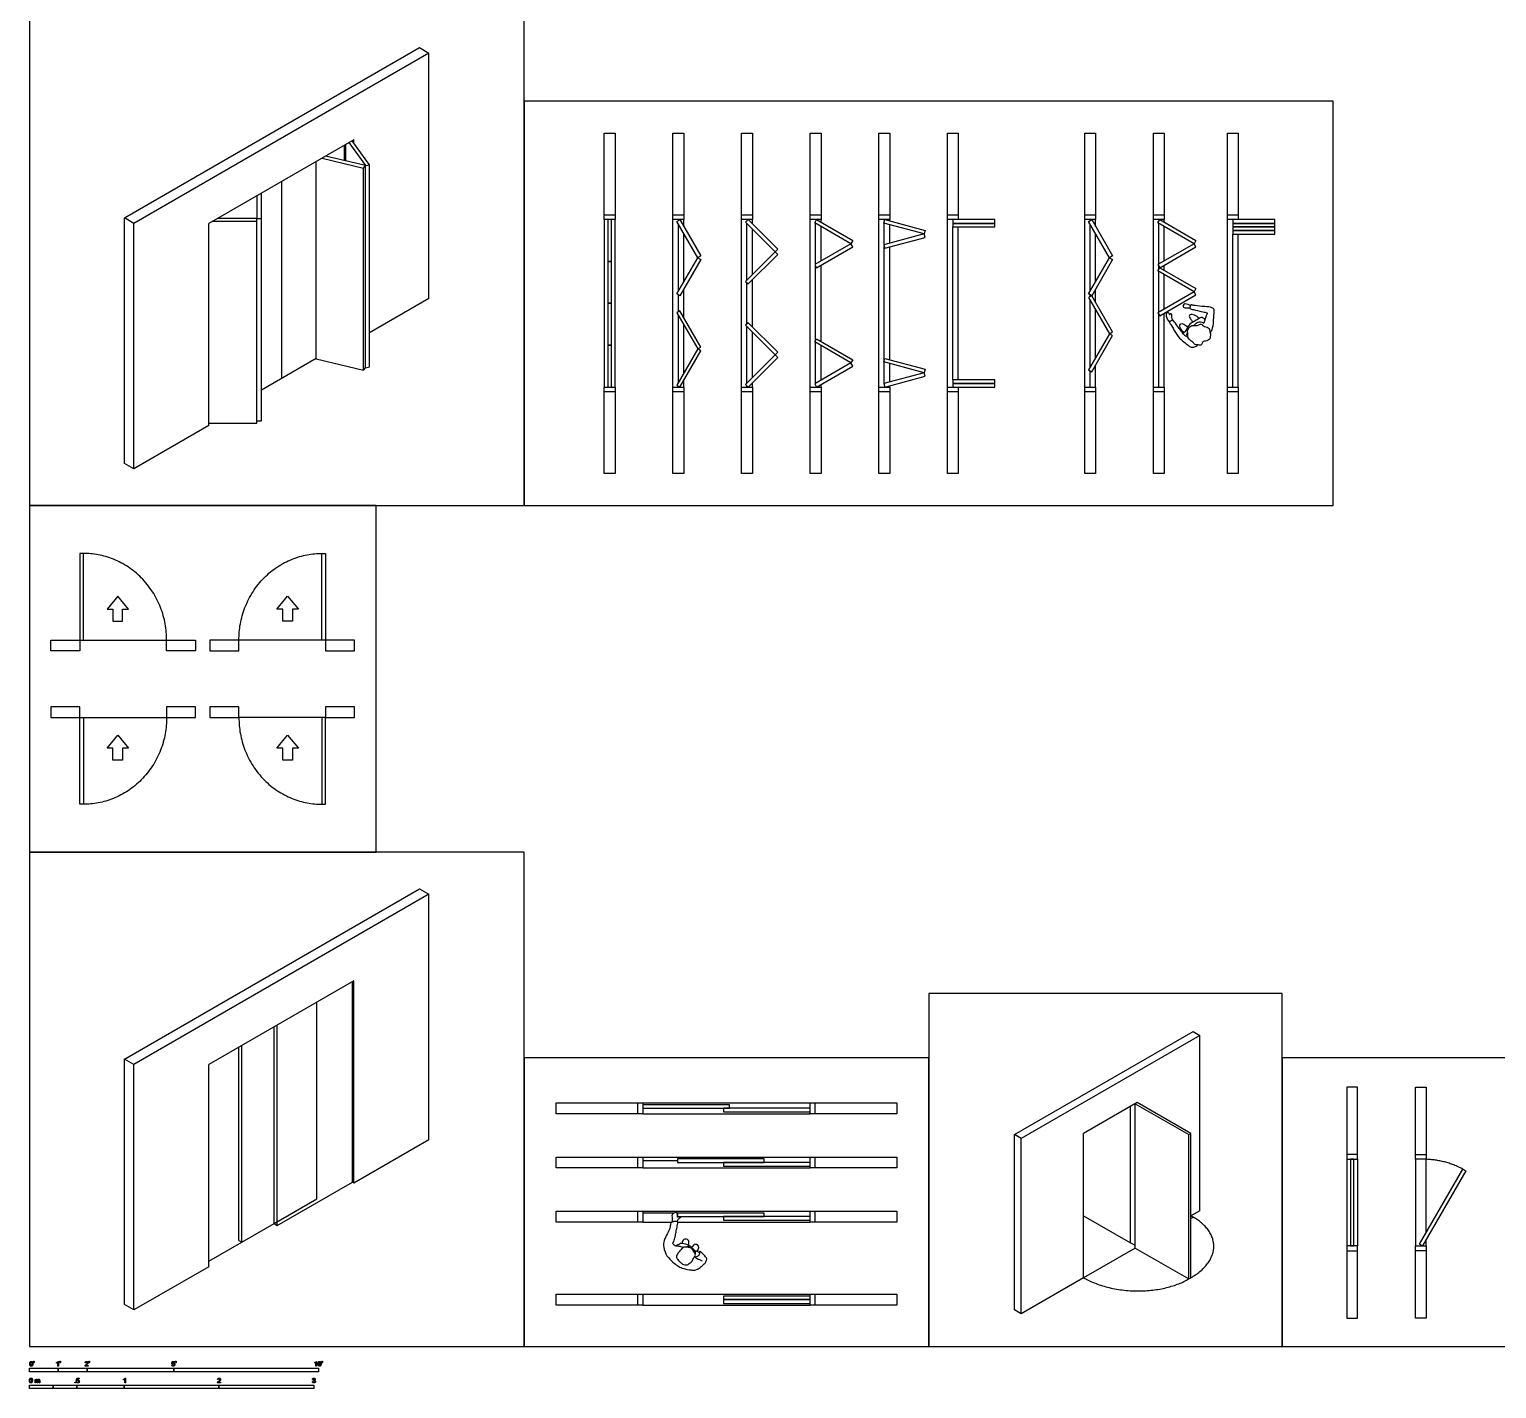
# Model space of a CAD drawing. Header units: millimetres. Extents: x 0.1 to 35.7, y -0.3 to 32.7.
# Drawn here: x 0.1 to 15.58, y -0.34 to 14 of the extents above; entities that cross this region are included whole.
import ezdxf

# ---------------------------------------------------------------- set-up
doc = ezdxf.new("R2010")
doc.units = ezdxf.units.MM
for name, color, linetype, true_color in [('AG-BUILDINGS', 7, 'Continuous', 0x66ccff), ('AG-DASH', 7, 'Continuous', 0xccff66), ('AG-DIAGRAM', 7, 'Continuous', 0xfecc66), ('AG-DOORS', 7, 'Continuous', 0x66ccff), ('AG-PEOPLE', 7, 'Continuous', 0xfb0207), ('AG-WALLS', 7, 'Continuous', 0x6666ff), ('N-SYMB', 7, 'Continuous', 0x800040), ('X-VPRT', 6, 'Continuous', 0xff00ff)]:
    doc.layers.add(name, color=color, linetype=linetype, true_color=true_color)

msp = doc.modelspace()

# ---------------------------------------------------------------- linework, layer by layer
at = {"layer": 'AG-BUILDINGS'}
for p, q in [((3.437, 12.612), (3.437, 12.787)), ((3.469, 12.806), (3.644, 12.563)), ((3.687, 12.573), (3.505, 12.826)), ((3.126, 10.524), (3.126, 12.608)), ((3.187, 12.643), (3.626, 12.538)), ((3.644, 12.563), (3.223, 12.663)), ((3.626, 12.538), (3.644, 12.563)), ((3.626, 10.404), (3.626, 12.538)), ((3.644, 12.563), (3.687, 12.573)), ((3.644, 10.429), (3.644, 12.563)), ((3.687, 10.44), (3.687, 12.573)), ((2.5, 12.246), (2.5, 12.005)), ((2.547, 12.005), (2.547, 12.273)), ((2.036, 11.978), (2.5, 11.978)), ((2.5, 12.005), (2.082, 12.005)), ((2.5, 12.005), (2.547, 12.005)), ((2.5, 11.978), (2.5, 12.005)), ((2.5, 9.844), (2.5, 11.978)), ((2.547, 9.871), (2.547, 12.005)), ((3.126, 10.524), (3.626, 10.404)), ((3.626, 10.404), (3.644, 10.429)), ((3.644, 10.429), (3.687, 10.44)), ((1.994, 9.844), (2.5, 9.844)), ((2.5, 9.871), (2.547, 9.871))]:
    msp.add_line(p, q, dxfattribs=at)
at = {"layer": 'AG-DASH'}
for p, q in [((12.069, 11.965), (12.069, 11.993)), ((12.069, 11.557), (12.069, 11.921)), ((12.069, 11.458), (12.069, 11.513)), ((12.069, 11.049), (12.069, 11.414)), ((11.345, 10.534), (11.345, 11.043)), ((12.069, 10.227), (12.069, 11.005)), ((11.345, 10.227), (11.345, 10.458)), ((14.109, 2.077), (14.109, 1.163)), ((14.719, 2.077), (14.719, 1.163)), ((14.833, 1.305), (14.833, 2.077)), ((14.833, 1.163), (14.833, 1.229))]:
    msp.add_line(p, q, dxfattribs=at)
for points in [[(6.164, 11.993), (6.164, 10.227)], [(6.278, 10.227), (6.278, 11.993)], [(6.888, 10.227), (6.888, 11.993)], [(7.002, 11.922), (7.002, 11.993)], [(7.612, 10.227), (7.612, 11.993)], [(7.726, 11.949), (7.726, 11.993)], [(8.336, 10.227), (8.336, 11.993)], [(8.45, 11.965), (8.45, 11.993)], [(8.45, 11.557), (8.45, 11.921)], [(9.059, 10.227), (9.059, 11.993)], [(9.174, 11.979), (9.174, 11.993)], [(9.174, 11.744), (9.174, 11.939)], [(9.783, 10.227), (9.783, 11.993)], [(11.231, 10.227), (11.231, 11.993)], [(11.345, 11.922), (11.345, 11.993)], [(11.955, 10.227), (11.955, 11.993)], [(12.736, 10.227), (12.736, 11.993)], [(7.002, 11.337), (7.002, 11.846)], [(7.726, 11.412), (7.726, 11.895)], [(9.898, 10.303), (9.898, 11.916)], [(11.345, 11.337), (11.345, 11.846)], [(12.85, 10.227), (12.85, 11.84)], [(9.174, 10.515), (9.174, 11.705)], [(8.45, 10.707), (8.45, 11.513)], [(7.726, 10.862), (7.726, 11.358)], [(7.002, 10.959), (7.002, 11.261)], [(11.345, 11.12), (11.345, 11.261)], [(7.002, 10.374), (7.002, 10.883)], [(7.726, 10.325), (7.726, 10.808)], [(8.45, 10.299), (8.45, 10.663)], [(9.174, 10.281), (9.174, 10.476)], [(7.002, 10.227), (7.002, 10.298)], [(7.726, 10.227), (7.726, 10.271)], [(8.45, 10.227), (8.45, 10.255)], [(9.174, 10.227), (9.174, 10.241)], [(6.569, 2.672), (8.335, 2.672)], [(6.569, 2.558), (8.335, 2.558)], [(6.569, 2.101), (8.335, 2.101)], [(13.995, 2.077), (13.995, 1.163)], [(6.569, 1.986), (8.335, 1.986)], [(6.569, 1.529), (8.335, 1.529)], [(6.569, 1.415), (6.877, 1.415)], [(6.938, 1.415), (8.335, 1.415)], [(6.569, 0.653), (8.335, 0.653)], [(6.569, 0.538), (8.335, 0.538)]]:
    msp.add_lwpolyline(points, dxfattribs=at)
at = {"layer": 'AG-DIAGRAM'}
for p, q in [((12.012, 11.524), (12.012, 11.954)), ((12.012, 11.469), (12.012, 11.502)), ((12.012, 11.016), (12.012, 11.447)), ((11.288, 10.435), (11.288, 11.142)), ((12.012, 10.227), (12.012, 10.994)), ((11.288, 10.227), (11.288, 10.397)), ((11.22, 1.48), (11.715, 1.195)), ((1.994, 1.001), (2.341, 1.201)), ((11.762, 1.14), (11.22, 0.827))]:
    msp.add_line(p, q, dxfattribs=at)
for points in [[(2.759, 12.395), (2.759, 10.319)], [(6.945, 11.238), (6.945, 11.945)], [(7.669, 11.355), (7.669, 11.952)], [(8.393, 11.524), (8.393, 11.954)], [(9.117, 11.729), (9.117, 11.954)], [(11.288, 11.238), (11.288, 11.945)], [(9.841, 10.303), (9.841, 11.916)], [(12.793, 10.227), (12.793, 11.84)], [(9.117, 10.511), (9.117, 11.709)], [(8.393, 10.718), (8.393, 11.502)], [(7.669, 10.892), (7.669, 11.328)], [(6.945, 11.02), (6.945, 11.2)], [(11.288, 11.181), (11.288, 11.2)], [(6.945, 10.275), (6.945, 10.982)], [(7.669, 10.268), (7.669, 10.865)], [(8.393, 10.266), (8.393, 10.696)], [(2.547, 10.197), (3.126, 10.531)], [(9.117, 10.265), (9.117, 10.491)], [(7.669, 10.227), (7.669, 10.241)], [(0.671, 7.557), (1.548, 7.557)], [(3.186, 7.557), (2.31, 7.557)], [(0.671, 6.738), (1.548, 6.738)], [(3.186, 6.738), (2.31, 6.738)], [(2.682, 1.398), (3.133, 1.659), (3.133, 3.735)], [(6.937, 2.062), (6.569, 2.062)], [(6.901, 1.51), (6.569, 1.51)], [(6.937, 1.51), (6.933, 1.51)], [(12.351, 1.453), (12.375, 1.467), (12.351, 1.48)]]:
    msp.add_lwpolyline(points, dxfattribs=at)
for points in [[(1.084, 7.883), (1.147, 7.883), (1.033, 8.019), (0.919, 7.883), (0.982, 7.883), (0.982, 7.756), (1.084, 7.756)], [(2.773, 7.883), (2.71, 7.883), (2.824, 8.019), (2.939, 7.883), (2.875, 7.883), (2.875, 7.756), (2.773, 7.756)], [(0.982, 6.417), (0.919, 6.417), (1.033, 6.553), (1.147, 6.417), (1.084, 6.417), (1.084, 6.29), (0.982, 6.29)], [(2.773, 6.417), (2.71, 6.417), (2.824, 6.553), (2.939, 6.417), (2.875, 6.417), (2.875, 6.29), (2.773, 6.29)]]:
    msp.add_lwpolyline(points, close=True, dxfattribs=at)
for points, weights in [([(1.548, 7.557), (1.548, 8.471), (0.671, 8.471)], [0.999999860338, 0.707106851018, 1]), ([(2.31, 7.557), (2.31, 8.471), (3.186, 8.471)], [0.999999860338, 0.707106851018, 1]), ([(1.548, 6.738), (1.548, 5.824), (0.671, 5.824)], [0.999999860338, 0.707106851018, 1]), ([(2.31, 6.738), (2.31, 5.824), (3.186, 5.824)], [0.999999860338, 0.707106851018, 1]), ([(15.219, 1.974), (15.038, 2.07), (14.833, 2.077)], [0.891691936438, 0.922443026834, 1]), ([(12.351, 0.827), (12.917, 1.154), (12.375, 1.467)], [1, 0.707106781187, 1]), ([(11.22, 0.827), (11.785, 0.501), (12.328, 0.814)], [1, 0.707106781187, 1])]:
    msp.add_rational_spline(points, weights, degree=2, dxfattribs=at)
at = {"layer": 'AG-DOORS'}
for p, q in [((3.507, 1.836), (3.507, 3.951)), ((2.682, 1.398), (2.682, 3.475)), ((2.715, 1.379), (2.715, 3.494)), ((2.308, 1.22), (2.308, 3.259)), ((2.341, 1.201), (2.341, 3.278)), ((11.762, 2.664), (12.328, 2.338)), ((11.762, 1.14), (11.762, 2.664)), ((12.351, 2.351), (11.785, 2.678)), ((12.328, 2.338), (12.351, 2.351)), ((12.328, 0.814), (12.328, 2.338)), ((12.351, 0.827), (12.351, 2.351)), ((2.715, 1.379), (3.507, 1.836)), ((2.341, 1.201), (2.682, 1.398)), ((2.682, 1.398), (2.715, 1.379)), ((2.308, 1.22), (2.341, 1.201)), ((11.762, 1.14), (12.328, 0.814)), ((12.328, 0.814), (12.351, 0.827))]:
    msp.add_line(p, q, dxfattribs=at)
for points in [[(6.202, 11.551), (6.24, 11.551), (6.24, 11.993), (6.202, 11.993)], [(6.928, 11.974), (6.961, 11.993), (7.182, 11.61), (7.149, 11.591)], [(7.967, 11.654), (7.994, 11.681), (7.682, 11.993), (7.655, 11.966)], [(8.383, 11.96), (8.402, 11.993), (8.784, 11.772), (8.765, 11.739)], [(9.112, 11.956), (9.122, 11.993), (9.548, 11.878), (9.538, 11.842)], [(10.282, 11.954), (10.282, 11.993), (9.841, 11.993), (9.841, 11.954)], [(10.282, 11.916), (10.282, 11.954), (9.841, 11.954), (9.841, 11.916)], [(11.272, 11.974), (11.305, 11.993), (11.525, 11.61), (11.492, 11.591)], [(12.003, 11.96), (12.022, 11.993), (12.404, 11.772), (12.385, 11.739)], [(13.235, 11.954), (13.235, 11.993), (12.793, 11.993), (12.793, 11.954)], [(13.235, 11.916), (13.235, 11.954), (12.793, 11.954), (12.793, 11.916)], [(9.112, 11.727), (9.122, 11.691), (9.548, 11.805), (9.538, 11.842)], [(13.235, 11.878), (13.235, 11.916), (12.793, 11.916), (12.793, 11.878)], [(13.235, 11.84), (13.235, 11.878), (12.793, 11.878), (12.793, 11.84)], [(7.655, 11.342), (7.682, 11.315), (7.994, 11.627), (7.967, 11.654)], [(8.383, 11.518), (8.402, 11.485), (8.784, 11.706), (8.765, 11.739)], [(12.003, 11.518), (12.022, 11.485), (12.404, 11.706), (12.385, 11.739)], [(6.202, 11.11), (6.24, 11.11), (6.24, 11.551), (6.202, 11.551)], [(7.149, 11.591), (7.182, 11.572), (6.961, 11.19), (6.928, 11.209)], [(11.492, 11.591), (11.525, 11.572), (11.305, 11.19), (11.272, 11.209)], [(12.003, 11.452), (12.022, 11.485), (12.404, 11.265), (12.385, 11.232)], [(11.492, 10.789), (11.525, 10.808), (11.305, 11.19), (11.272, 11.171)], [(12.003, 11.011), (12.022, 10.978), (12.404, 11.199), (12.385, 11.232)], [(6.202, 10.669), (6.24, 10.669), (6.24, 11.11), (6.202, 11.11)], [(7.149, 10.629), (7.182, 10.648), (6.961, 11.03), (6.928, 11.011)], [(7.967, 10.566), (7.994, 10.593), (7.682, 10.905), (7.655, 10.878)], [(8.383, 10.702), (8.402, 10.735), (8.784, 10.514), (8.765, 10.481)], [(11.272, 10.407), (11.305, 10.388), (11.525, 10.77), (11.492, 10.789)], [(6.202, 10.227), (6.24, 10.227), (6.24, 10.669), (6.202, 10.669)], [(6.928, 10.246), (6.961, 10.227), (7.182, 10.609), (7.149, 10.629)], [(7.655, 10.254), (7.682, 10.227), (7.994, 10.539), (7.967, 10.566)], [(9.112, 10.493), (9.122, 10.529), (9.548, 10.415), (9.538, 10.378)], [(8.383, 10.26), (8.402, 10.227), (8.784, 10.448), (8.765, 10.481)], [(9.112, 10.264), (9.122, 10.227), (9.548, 10.342), (9.538, 10.378)], [(10.282, 10.265), (10.282, 10.303), (9.841, 10.303), (9.841, 10.265)], [(10.282, 10.227), (10.282, 10.265), (9.841, 10.265), (9.841, 10.227)], [(0.633, 7.557), (0.671, 7.557), (0.671, 8.471), (0.633, 8.471)], [(3.224, 7.557), (3.186, 7.557), (3.186, 8.471), (3.224, 8.471)], [(0.633, 6.738), (0.671, 6.738), (0.671, 5.824), (0.633, 5.824)], [(3.224, 6.738), (3.186, 6.738), (3.186, 5.824), (3.224, 5.824)], [(6.569, 2.653), (6.569, 2.615), (7.484, 2.615), (7.484, 2.653)], [(7.42, 2.615), (7.42, 2.577), (8.335, 2.577), (8.335, 2.615)], [(6.937, 2.081), (6.937, 2.043), (7.851, 2.043), (7.851, 2.081)], [(7.42, 2.043), (7.42, 2.005), (8.335, 2.005), (8.335, 2.043)], [(14.033, 1.163), (14.071, 1.163), (14.071, 2.077), (14.033, 2.077)], [(14.795, 1.163), (14.762, 1.182), (15.219, 1.974), (15.252, 1.955)], [(6.937, 1.51), (6.937, 1.472), (7.851, 1.472), (7.851, 1.51)], [(7.42, 1.472), (7.42, 1.434), (8.335, 1.434), (8.335, 1.472)], [(7.42, 0.634), (7.42, 0.596), (8.335, 0.596), (8.335, 0.634)], [(7.42, 0.596), (7.42, 0.557), (8.335, 0.557), (8.335, 0.596)]]:
    msp.add_lwpolyline(points, close=True, dxfattribs=at)
at = {"layer": 'AG-PEOPLE'}
for points, knots in [([(12.126, 10.915), (12.121, 10.921), (12.112, 10.933), (12.099, 10.954), (12.093, 10.975), (12.091, 10.995), (12.097, 11.017), (12.115, 11.013), (12.119, 11), (12.134, 10.986), (12.13, 11.008), (12.151, 10.997), (12.144, 10.977), (12.147, 10.951), (12.155, 10.935), (12.16, 10.928)], [0, 0, 0, 0, 0.258877, 0.524808, 0.769869, 1.013144, 1.247771, 1.44193, 1.648225, 1.834972, 2.012387, 2.204918, 2.438365, 2.715478, 2.990609, 2.990609, 2.990609, 2.990609]), ([(12.342, 11.057), (12.335, 11.06), (12.32, 11.06), (12.293, 11.058), (12.276, 11.065), (12.271, 11.078), (12.277, 11.099), (12.291, 11.113), (12.32, 11.099), (12.338, 11.094), (12.347, 11.089)], [0.025346, 0.025346, 0.025346, 0.025346, 0.24341, 0.51093, 0.739693, 0.924642, 1.164976, 1.372785, 1.661318, 1.953427, 1.953427, 1.953427, 1.953427]), ([(12.436, 10.95), (12.424, 10.965), (12.394, 10.988), (12.338, 10.996), (12.331, 10.971), (12.35, 10.938), (12.366, 10.921), (12.375, 10.914)], [0.027918, 0.027918, 0.027918, 0.027918, 0.409304, 0.776169, 0.976268, 1.309282, 1.591593, 1.591593, 1.591593, 1.591593]), ([(12.556, 10.799), (12.563, 10.81), (12.578, 10.834), (12.594, 10.918), (12.589, 10.983), (12.605, 11.043), (12.571, 11.07), (12.498, 11.076), (12.397, 11.083), (12.362, 11.094), (12.345, 11.094), (12.346, 11.076), (12.334, 11.052), (12.384, 11.043), (12.463, 11.025), (12.506, 11.013), (12.531, 11.009), (12.515, 10.992), (12.505, 10.958), (12.492, 10.915), (12.49, 10.906), (12.489, 10.902)], [0, 0, 0, 0, 0.344195, 0.830354, 1.277509, 1.67428, 1.984901, 2.447518, 2.996038, 3.316108, 3.498555, 3.709665, 3.941885, 4.278389, 4.780381, 5.145873, 5.365515, 5.573805, 5.907317, 6.262171, 6.4596, 6.4596, 6.4596, 6.4596]), ([(12.307, 10.758), (12.3, 10.762), (12.276, 10.777), (12.244, 10.824), (12.213, 10.866), (12.169, 10.925), (12.155, 10.931), (12.132, 10.919), (12.119, 10.911), (12.144, 10.882), (12.189, 10.799), (12.242, 10.724), (12.303, 10.687), (12.335, 10.652), (12.371, 10.643), (12.407, 10.659), (12.419, 10.667), (12.424, 10.672)], [0.095846, 0.095846, 0.095846, 0.095846, 0.364622, 0.775435, 1.186178, 1.633637, 1.825917, 2.091033, 2.267848, 2.559556, 3.090056, 3.610241, 4.056874, 4.420593, 4.732757, 5.062337, 5.310791, 5.310791, 5.310791, 5.310791]), ([(12.279, 10.801), (12.266, 10.812), (12.238, 10.846), (12.229, 10.889), (12.259, 10.901), (12.294, 10.879), (12.312, 10.865), (12.317, 10.86)], [0.134053, 0.134053, 0.134053, 0.134053, 0.409304, 0.776169, 0.976268, 1.309282, 1.506472, 1.506472, 1.506472, 1.506472]), ([(12.499, 10.94), (12.489, 10.951), (12.458, 10.971), (12.417, 10.934), (12.376, 10.917), (12.324, 10.882), (12.293, 10.807), (12.274, 10.798), (12.267, 10.793)], [0, 0, 0, 0, 0.357448, 0.728018, 1.089393, 1.512472, 1.981899, 2.265358, 2.265358, 2.265358, 2.265358]), ([(12.349, 10.715), (12.357, 10.708), (12.371, 10.703), (12.395, 10.671), (12.417, 10.675), (12.459, 10.662), (12.464, 10.684), (12.483, 10.711), (12.506, 10.708), (12.561, 10.73), (12.552, 10.759), (12.563, 10.79), (12.547, 10.809), (12.553, 10.856), (12.489, 10.858), (12.46, 10.901), (12.429, 10.876), (12.407, 10.875), (12.375, 10.88), (12.349, 10.871), (12.323, 10.843), (12.312, 10.814), (12.323, 10.778), (12.313, 10.753), (12.338, 10.724), (12.349, 10.715)], [0, 0, 0, 0, 0.2771, 0.590154, 0.84373, 1.170902, 1.398287, 1.688324, 1.948741, 2.329906, 2.597519, 2.889056, 3.146299, 3.470138, 3.861916, 4.216634, 4.509143, 4.760005, 5.059396, 5.336154, 5.661532, 5.958921, 6.273889, 6.543561, 6.915295, 6.915295, 6.915295, 6.915295]), ([(12.387, 10.878), (12.39, 10.884), (12.404, 10.903), (12.436, 10.918), (12.464, 10.914), (12.479, 10.906), (12.489, 10.902)], [1.047781, 1.047781, 1.047781, 1.047781, 1.214144, 1.617929, 1.937962, 2.207603, 2.207603, 2.207603, 2.207603]), ([(6.995, 1.146), (6.982, 1.152), (6.955, 1.161), (6.92, 1.157), (6.901, 1.172), (6.881, 1.183), (6.902, 1.219), (6.915, 1.272), (6.922, 1.322), (6.935, 1.377), (6.942, 1.424), (6.926, 1.422), (6.909, 1.421), (6.871, 1.415), (6.863, 1.404), (6.862, 1.382), (6.853, 1.337), (6.821, 1.276), (6.784, 1.204), (6.79, 1.136), (6.815, 1.068), (6.83, 1.052), (6.884, 0.987), (6.939, 0.952), (6.985, 0.927), (7.061, 0.911), (7.11, 0.905), (7.148, 0.915), (7.184, 0.945), (7.23, 0.978), (7.236, 1.005), (7.25, 1.022), (7.232, 1.05), (7.199, 1.085), (7.172, 1.109), (7.165, 1.099), (7.174, 1.091), (7.164, 1.07), (7.15, 1.056), (7.14, 1.048), (7.131, 1.045), (7.123, 1.04), (7.136, 1.034), (7.155, 1.024), (7.179, 1.016), (7.19, 1.008), (7.195, 1.004)], [0.050248, 0.050248, 0.050248, 0.050248, 0.403062, 0.751144, 1.036704, 1.298421, 1.803575, 2.231218, 2.662755, 3.107293, 3.625775, 3.822733, 4.087363, 4.4443, 4.644093, 4.908442, 5.301902, 5.795046, 6.328886, 6.800727, 7.656956, 7.915417, 8.454011, 8.936459, 9.363701, 9.881143, 10.293645, 10.646783, 11.055654, 11.495355, 11.79646, 12.0412, 12.357352, 12.78929, 13.115258, 13.26165, 13.43667, 13.706166, 13.975822, 14.183957, 14.368967, 14.513239, 14.702576, 14.987632, 15.279854, 15.542048, 15.542048, 15.542048, 15.542048]), ([(6.934, 1.422), (6.936, 1.43), (6.943, 1.446), (6.953, 1.454), (6.969, 1.461), (6.973, 1.475), (6.949, 1.467), (6.934, 1.464), (6.935, 1.484), (6.934, 1.5), (6.935, 1.517), (6.907, 1.515), (6.89, 1.503), (6.872, 1.489), (6.884, 1.443), (6.879, 1.421), (6.877, 1.414)], [0.059587, 0.059587, 0.059587, 0.059587, 0.30753, 0.519756, 0.755777, 0.909972, 1.162956, 1.328072, 1.559294, 1.772045, 1.972824, 2.237966, 2.506672, 2.749791, 3.333629, 3.576762, 3.576762, 3.576762, 3.576762]), ([(7.058, 1.16), (7.051, 1.167), (7.039, 1.182), (6.979, 1.193), (6.959, 1.183), (6.93, 1.17), (6.917, 1.162)], [0, 0, 0, 0, 0.310241, 0.73812, 1.014222, 1.406381, 1.406381, 1.406381, 1.406381]), ([(7.118, 1.087), (7.12, 1.083), (7.124, 1.072), (7.127, 1.058), (7.104, 1.039), (7.094, 0.998), (7.06, 0.979), (7.037, 0.956), (6.985, 0.969), (6.962, 0.996), (6.93, 1.024), (6.921, 1.056), (6.944, 1.091), (6.961, 1.109), (6.986, 1.143), (7.003, 1.15), (7.036, 1.154), (7.07, 1.143), (7.094, 1.135), (7.109, 1.097), (7.115, 1.091), (7.118, 1.087)], [0, 0, 0, 0, 0.236284, 0.439482, 0.737448, 1.108823, 1.45779, 1.77381, 2.168314, 2.521374, 2.888425, 3.205822, 3.561504, 3.864713, 4.227738, 4.475048, 4.798829, 5.143427, 5.430748, 5.787358, 5.99532, 5.99532, 5.99532, 5.99532]), ([(7.055, 1.163), (7.056, 1.174), (7.055, 1.197), (7.059, 1.221), (7.024, 1.239), (7.002, 1.234), (6.99, 1.214), (6.984, 1.199), (6.981, 1.19)], [0.17276, 0.17276, 0.17276, 0.17276, 0.795579, 1.382892, 2.100331, 2.653205, 3.239584, 3.795201, 3.795201, 3.795201, 3.795201]), ([(7.123, 1.075), (7.125, 1.081), (7.128, 1.096), (7.115, 1.115), (7.101, 1.135), (7.07, 1.164), (7.052, 1.157), (7.037, 1.154), (7.03, 1.152)], [0, 0, 0, 0, 0.263325, 0.531102, 0.82712, 1.185756, 1.424603, 1.700074, 1.700074, 1.700074, 1.700074]), ([(7.144, 1.105), (7.148, 1.112), (7.156, 1.128), (7.163, 1.147), (7.152, 1.178), (7.109, 1.184), (7.099, 1.163), (7.09, 1.152), (7.086, 1.148)], [0.169472, 0.169472, 0.169472, 0.169472, 0.690136, 1.259844, 1.915607, 2.643273, 3.247688, 3.595453, 3.595453, 3.595453, 3.595453]), ([(7.17, 1.091), (7.165, 1.093), (7.155, 1.097), (7.134, 1.114), (7.124, 1.108), (7.121, 1.105)], [0, 0, 0, 0, 0.2455729, 0.6664405, 0.8521225, 0.8521225, 0.8521225, 0.8521225])]:
    msp.add_open_spline(points, degree=3, knots=knots, dxfattribs=at)
for points, degree in [([(12.298, 10.763), (12.304, 10.777), (12.31, 10.789), (12.317, 10.8)], 3), ([(7.127, 1.042), (7.121, 1.046), (7.117, 1.049)], 2)]:
    msp.add_open_spline(points, degree=degree, dxfattribs=at)
at = {"layer": 'AG-WALLS'}
for p, q in [((1.103, 12.011), (4.216, 13.808)), ((4.216, 13.808), (4.315, 13.751)), ((4.315, 13.751), (1.202, 11.954)), ((4.315, 11.16), (4.315, 13.751)), ((3.523, 12.837), (1.994, 11.954)), ((3.424, 12.615), (3.424, 12.779)), ((3.523, 12.801), (3.523, 12.837)), ((1.202, 11.954), (1.103, 12.011)), ((1.103, 9.42), (1.103, 12.011)), ((1.202, 9.363), (1.202, 11.954)), ((1.994, 9.82), (1.994, 11.954)), ((4.315, 11.16), (3.687, 10.797)), ((1.994, 9.82), (1.202, 9.363)), ((1.202, 9.363), (1.103, 9.42)), ((1.103, 3.135), (4.216, 4.932)), ((4.315, 4.875), (1.202, 3.078)), ((4.216, 4.932), (4.315, 4.875)), ((4.315, 2.284), (4.315, 4.875)), ((3.523, 3.96), (1.994, 3.078)), ((3.523, 1.827), (3.523, 3.96)), ((10.489, 2.338), (12.375, 3.426)), ((12.375, 3.426), (12.445, 3.385)), ((12.445, 3.385), (10.56, 2.297)), ((12.445, 1.535), (12.445, 3.385)), ((1.103, 0.544), (1.103, 3.135)), ((1.202, 3.078), (1.103, 3.135)), ((1.202, 0.487), (1.202, 3.078)), ((1.994, 0.944), (1.994, 3.078)), ((11.785, 2.678), (11.22, 2.351)), ((11.715, 1.195), (11.715, 2.637)), ((10.56, 2.297), (10.489, 2.338)), ((10.489, 0.487), (10.489, 2.338)), ((11.22, 0.827), (11.22, 2.351)), ((4.315, 2.284), (3.523, 1.827)), ((10.56, 0.446), (10.56, 2.297)), ((3.523, 1.827), (3.507, 1.836)), ((12.445, 1.535), (12.351, 1.48)), ((11.762, 1.167), (11.715, 1.195)), ((1.994, 0.944), (1.202, 0.487)), ((11.22, 0.827), (10.56, 0.446)), ((1.202, 0.487), (1.103, 0.544)), ((10.56, 0.446), (10.489, 0.487))]:
    msp.add_line(p, q, dxfattribs=at)
for points in [[(6.278, 11.993), (6.164, 11.993), (6.164, 12.907), (6.278, 12.907)], [(7.002, 11.993), (6.888, 11.993), (6.888, 12.907), (7.002, 12.907)], [(7.726, 11.993), (7.612, 11.993), (7.612, 12.907), (7.726, 12.907)], [(8.45, 11.993), (8.336, 11.993), (8.336, 12.907), (8.45, 12.907)], [(9.174, 11.993), (9.059, 11.993), (9.059, 12.907), (9.174, 12.907)], [(9.898, 11.993), (9.783, 11.993), (9.783, 12.907), (9.898, 12.907)], [(11.345, 11.993), (11.231, 11.993), (11.231, 12.907), (11.345, 12.907)], [(12.069, 11.993), (11.955, 11.993), (11.955, 12.907), (12.069, 12.907)], [(12.85, 11.993), (12.736, 11.993), (12.736, 12.907), (12.85, 12.907)], [(6.278, 12.043), (6.278, 11.993), (6.164, 11.993), (6.164, 12.043)], [(7.002, 12.043), (7.002, 11.993), (6.888, 11.993), (6.888, 12.043)], [(7.726, 12.043), (7.726, 11.993), (7.612, 11.993), (7.612, 12.043)], [(8.45, 12.043), (8.45, 11.993), (8.336, 11.993), (8.336, 12.043)], [(9.174, 12.043), (9.174, 11.993), (9.059, 11.993), (9.059, 12.043)], [(9.898, 12.043), (9.898, 11.993), (9.783, 11.993), (9.783, 12.043)], [(11.345, 12.043), (11.345, 11.993), (11.231, 11.993), (11.231, 12.043)], [(12.069, 12.043), (12.069, 11.993), (11.955, 11.993), (11.955, 12.043)], [(12.85, 12.043), (12.85, 11.993), (12.736, 11.993), (12.736, 12.043)], [(6.278, 10.227), (6.278, 10.176), (6.164, 10.176), (6.164, 10.227)], [(6.278, 9.313), (6.164, 9.313), (6.164, 10.227), (6.278, 10.227)], [(7.002, 10.227), (7.002, 10.176), (6.888, 10.176), (6.888, 10.227)], [(7.002, 9.313), (6.888, 9.313), (6.888, 10.227), (7.002, 10.227)], [(7.726, 9.313), (7.612, 9.313), (7.612, 10.227), (7.726, 10.227)], [(7.726, 10.227), (7.726, 10.176), (7.612, 10.176), (7.612, 10.227)], [(8.45, 10.227), (8.45, 10.176), (8.336, 10.176), (8.336, 10.227)], [(8.45, 9.313), (8.336, 9.313), (8.336, 10.227), (8.45, 10.227)], [(9.174, 10.227), (9.174, 10.176), (9.059, 10.176), (9.059, 10.227)], [(9.174, 9.313), (9.059, 9.313), (9.059, 10.227), (9.174, 10.227)], [(9.898, 10.227), (9.898, 10.176), (9.783, 10.176), (9.783, 10.227)], [(9.898, 9.313), (9.783, 9.313), (9.783, 10.227), (9.898, 10.227)], [(11.345, 9.313), (11.231, 9.313), (11.231, 10.227), (11.345, 10.227)], [(11.345, 10.227), (11.345, 10.176), (11.231, 10.176), (11.231, 10.227)], [(12.069, 10.227), (12.069, 10.176), (11.955, 10.176), (11.955, 10.227)], [(12.069, 9.313), (11.955, 9.313), (11.955, 10.227), (12.069, 10.227)], [(12.85, 10.227), (12.85, 10.176), (12.736, 10.176), (12.736, 10.227)], [(12.85, 9.313), (12.736, 9.313), (12.736, 10.227), (12.85, 10.227)], [(0.328, 7.443), (0.328, 7.557), (0.633, 7.557), (0.633, 7.443)], [(1.548, 7.443), (1.548, 7.557), (1.852, 7.557), (1.852, 7.443)], [(2.31, 7.443), (2.31, 7.557), (2.005, 7.557), (2.005, 7.443)], [(3.529, 7.443), (3.529, 7.557), (3.224, 7.557), (3.224, 7.443)], [(0.633, 6.738), (0.633, 6.853), (0.328, 6.853), (0.328, 6.738)], [(1.852, 6.738), (1.852, 6.853), (1.548, 6.853), (1.548, 6.738)], [(2.31, 6.738), (2.31, 6.853), (2.005, 6.853), (2.005, 6.738)], [(3.529, 6.738), (3.529, 6.853), (3.224, 6.853), (3.224, 6.738)], [(13.995, 2.077), (14.109, 2.077), (14.109, 2.839), (13.995, 2.839)], [(14.833, 2.077), (14.719, 2.077), (14.719, 2.839), (14.833, 2.839)], [(5.655, 2.558), (5.655, 2.672), (6.569, 2.672), (6.569, 2.558)], [(6.569, 2.558), (6.519, 2.558), (6.519, 2.672), (6.569, 2.672)], [(8.335, 2.558), (8.335, 2.672), (9.249, 2.672), (9.249, 2.558)], [(8.385, 2.558), (8.335, 2.558), (8.335, 2.672), (8.385, 2.672)], [(5.655, 1.986), (5.655, 2.101), (6.569, 2.101), (6.569, 1.986)], [(6.569, 1.986), (6.519, 1.986), (6.519, 2.101), (6.569, 2.101)], [(8.385, 1.986), (8.335, 1.986), (8.335, 2.101), (8.385, 2.101)], [(8.335, 1.986), (8.335, 2.101), (9.249, 2.101), (9.249, 1.986)], [(13.995, 2.128), (13.995, 2.077), (14.109, 2.077), (14.109, 2.128)], [(14.833, 2.128), (14.833, 2.077), (14.719, 2.077), (14.719, 2.128)], [(5.655, 1.415), (5.655, 1.529), (6.569, 1.529), (6.569, 1.415)], [(6.569, 1.415), (6.519, 1.415), (6.519, 1.529), (6.569, 1.529)], [(8.335, 1.415), (8.335, 1.529), (9.249, 1.529), (9.249, 1.415)], [(8.385, 1.415), (8.335, 1.415), (8.335, 1.529), (8.385, 1.529)], [(13.995, 0.401), (14.109, 0.401), (14.109, 1.163), (13.995, 1.163)], [(13.995, 1.163), (13.995, 1.112), (14.109, 1.112), (14.109, 1.163)], [(14.833, 1.163), (14.833, 1.112), (14.719, 1.112), (14.719, 1.163)], [(14.833, 0.401), (14.719, 0.401), (14.719, 1.163), (14.833, 1.163)], [(5.655, 0.538), (5.655, 0.653), (6.569, 0.653), (6.569, 0.538)], [(6.569, 0.538), (6.519, 0.538), (6.519, 0.653), (6.569, 0.653)], [(8.335, 0.538), (8.335, 0.653), (9.249, 0.653), (9.249, 0.538)], [(8.385, 0.538), (8.335, 0.538), (8.335, 0.653), (8.385, 0.653)]]:
    msp.add_lwpolyline(points, close=True, dxfattribs=at)
at = {"layer": 'N-SYMB'}
for points in [[(0.1, -0.166), (0.1, -0.128), (0.405, -0.128), (0.405, -0.166)], [(0.405, -0.166), (0.405, -0.128), (0.709, -0.128), (0.709, -0.166)], [(0.709, -0.166), (0.709, -0.128), (1.624, -0.128), (1.624, -0.166)], [(1.624, -0.166), (1.624, -0.128), (3.148, -0.128), (3.148, -0.166)], [(0.1, -0.343), (0.1, -0.305), (0.35, -0.305), (0.35, -0.343)], [(0.35, -0.343), (0.35, -0.305), (0.6, -0.305), (0.6, -0.343)], [(0.579, -0.282), (0.579, -0.275), (0.585, -0.275), (0.585, -0.282)], [(0.6, -0.343), (0.6, -0.305), (1.1, -0.305), (1.1, -0.343)], [(1.1, -0.343), (1.1, -0.305), (2.1, -0.305), (2.1, -0.343)], [(2.1, -0.343), (2.1, -0.305), (3.1, -0.305), (3.1, -0.343)]]:
    msp.add_lwpolyline(points, close=True, dxfattribs=at)
for points in [[(0.145, -0.071), (0.143, -0.069)], [(0.144, -0.062), (0.144, -0.054), (0.151, -0.054), (0.151, -0.06)], [(0.147, -0.062), (0.144, -0.062)], [(0.388, -0.073), (0.388, -0.067)], [(0.406, -0.105), (0.4, -0.105), (0.4, -0.066)], [(0.402, -0.055), (0.406, -0.055), (0.406, -0.105)], [(0.424, -0.071), (0.422, -0.069)], [(0.423, -0.062), (0.423, -0.054), (0.43, -0.054), (0.43, -0.06)], [(0.426, -0.062), (0.423, -0.062)], [(0.72, -0.099), (0.72, -0.105), (0.687, -0.105)], [(0.694, -0.07), (0.688, -0.07)], [(0.695, -0.099), (0.72, -0.099)], [(0.729, -0.071), (0.727, -0.069)], [(0.728, -0.062), (0.728, -0.054), (0.734, -0.054), (0.734, -0.06)], [(0.731, -0.062), (0.728, -0.062)], [(1.602, -0.092), (1.609, -0.092)], [(1.609, -0.082), (1.603, -0.082), (1.608, -0.056), (1.633, -0.056), (1.633, -0.062), (1.613, -0.062), (1.61, -0.075)], [(1.642, -0.062), (1.642, -0.054), (1.649, -0.054), (1.649, -0.06)], [(1.645, -0.062), (1.642, -0.062)], [(1.643, -0.071), (1.642, -0.069)], [(3.111, -0.073), (3.111, -0.067)], [(3.13, -0.105), (3.123, -0.105), (3.123, -0.066)], [(3.126, -0.055), (3.13, -0.055), (3.13, -0.105)], [(3.186, -0.071), (3.185, -0.069)], [(3.186, -0.062), (3.186, -0.054), (3.192, -0.054), (3.192, -0.06)], [(3.189, -0.062), (3.186, -0.062)], [(0.16, -0.281), (0.16, -0.245), (0.166, -0.245), (0.166, -0.25)], [(0.166, -0.262), (0.166, -0.281), (0.16, -0.281)], [(0.188, -0.26), (0.188, -0.281), (0.182, -0.281), (0.182, -0.257)], [(0.209, -0.256), (0.209, -0.281), (0.203, -0.281), (0.203, -0.258)], [(0.594, -0.269), (0.601, -0.268)], [(0.601, -0.259), (0.595, -0.259), (0.6, -0.233), (0.625, -0.233), (0.625, -0.239), (0.605, -0.239), (0.603, -0.252)], [(1.094, -0.25), (1.094, -0.244)], [(1.113, -0.282), (1.107, -0.282), (1.107, -0.243)], [(1.109, -0.232), (1.113, -0.232), (1.113, -0.282)], [(2.092, -0.247), (2.085, -0.246)], [(2.117, -0.276), (2.117, -0.282), (2.085, -0.282)], [(2.093, -0.276), (2.117, -0.276)], [(3.092, -0.246), (3.085, -0.245)], [(3.085, -0.269), (3.091, -0.268)], [(3.097, -0.259), (3.098, -0.253)]]:
    msp.add_lwpolyline(points, dxfattribs=at)
for points in [[(0.104, -0.08), (0.104, -0.075), (0.104, -0.07), (0.106, -0.066)], [(0.109, -0.101), (0.106, -0.097), (0.104, -0.09), (0.104, -0.08)], [(0.106, -0.066), (0.107, -0.063), (0.109, -0.06), (0.111, -0.058)], [(0.12, -0.106), (0.115, -0.106), (0.112, -0.104), (0.109, -0.101)], [(0.113, -0.064), (0.111, -0.067), (0.11, -0.072), (0.11, -0.08)], [(0.11, -0.08), (0.11, -0.089), (0.111, -0.094), (0.113, -0.097)], [(0.111, -0.058), (0.113, -0.056), (0.116, -0.055), (0.12, -0.055)], [(0.12, -0.06), (0.117, -0.06), (0.115, -0.061), (0.113, -0.064)], [(0.113, -0.097), (0.115, -0.1), (0.117, -0.101), (0.12, -0.101)], [(0.12, -0.055), (0.123, -0.055), (0.125, -0.055), (0.127, -0.057)], [(0.127, -0.064), (0.125, -0.061), (0.123, -0.06), (0.12, -0.06)], [(0.12, -0.101), (0.123, -0.101), (0.125, -0.1), (0.127, -0.097)], [(0.129, -0.103), (0.127, -0.105), (0.124, -0.106), (0.12, -0.106)], [(0.127, -0.057), (0.129, -0.058), (0.131, -0.059), (0.132, -0.061)], [(0.13, -0.08), (0.13, -0.072), (0.129, -0.067), (0.127, -0.064)], [(0.127, -0.097), (0.129, -0.094), (0.13, -0.089), (0.13, -0.08)], [(0.135, -0.095), (0.134, -0.098), (0.132, -0.101), (0.129, -0.103)], [(0.132, -0.061), (0.134, -0.063), (0.134, -0.066), (0.135, -0.069)], [(0.135, -0.069), (0.136, -0.072), (0.137, -0.076), (0.137, -0.08)], [(0.137, -0.08), (0.137, -0.086), (0.136, -0.091), (0.135, -0.095)], [(0.143, -0.069), (0.145, -0.068), (0.146, -0.067), (0.146, -0.066)], [(0.15, -0.067), (0.149, -0.069), (0.147, -0.07), (0.145, -0.071)], [(0.146, -0.066), (0.147, -0.065), (0.147, -0.064), (0.147, -0.062)], [(0.151, -0.06), (0.151, -0.063), (0.15, -0.066), (0.15, -0.067)], [(0.388, -0.067), (0.391, -0.066), (0.394, -0.064), (0.397, -0.062)], [(0.394, -0.07), (0.391, -0.072), (0.389, -0.073), (0.388, -0.073)], [(0.4, -0.066), (0.398, -0.067), (0.396, -0.069), (0.394, -0.07)], [(0.397, -0.062), (0.399, -0.059), (0.401, -0.057), (0.402, -0.055)], [(0.422, -0.069), (0.424, -0.068), (0.425, -0.067), (0.425, -0.066)], [(0.428, -0.067), (0.428, -0.069), (0.426, -0.07), (0.424, -0.071)], [(0.425, -0.066), (0.426, -0.065), (0.426, -0.064), (0.426, -0.062)], [(0.43, -0.06), (0.43, -0.063), (0.429, -0.066), (0.428, -0.067)], [(0.687, -0.105), (0.687, -0.104), (0.687, -0.102), (0.688, -0.101)], [(0.688, -0.07), (0.688, -0.065), (0.69, -0.061), (0.693, -0.059)], [(0.688, -0.101), (0.688, -0.099), (0.69, -0.096), (0.691, -0.094)], [(0.691, -0.094), (0.694, -0.092), (0.696, -0.09), (0.7, -0.087)], [(0.693, -0.059), (0.696, -0.056), (0.7, -0.055), (0.704, -0.055)], [(0.697, -0.063), (0.695, -0.064), (0.694, -0.067), (0.694, -0.07)], [(0.698, -0.096), (0.697, -0.097), (0.696, -0.098), (0.695, -0.099)], [(0.704, -0.06), (0.701, -0.06), (0.699, -0.061), (0.697, -0.063)], [(0.705, -0.09), (0.701, -0.093), (0.699, -0.095), (0.698, -0.096)], [(0.7, -0.087), (0.705, -0.082), (0.709, -0.079), (0.711, -0.076)], [(0.704, -0.055), (0.709, -0.055), (0.713, -0.056), (0.716, -0.059)], [(0.711, -0.063), (0.709, -0.061), (0.707, -0.06), (0.704, -0.06)], [(0.715, -0.081), (0.713, -0.083), (0.709, -0.086), (0.705, -0.09)], [(0.713, -0.069), (0.713, -0.066), (0.713, -0.064), (0.711, -0.063)], [(0.711, -0.076), (0.713, -0.073), (0.713, -0.071), (0.713, -0.069)], [(0.719, -0.075), (0.718, -0.077), (0.716, -0.079), (0.715, -0.081)], [(0.716, -0.059), (0.719, -0.062), (0.72, -0.065), (0.72, -0.069)], [(0.72, -0.069), (0.72, -0.071), (0.719, -0.073), (0.719, -0.075)], [(0.727, -0.069), (0.728, -0.068), (0.729, -0.067), (0.73, -0.066)], [(0.733, -0.067), (0.732, -0.069), (0.731, -0.07), (0.729, -0.071)], [(0.73, -0.066), (0.731, -0.065), (0.731, -0.064), (0.731, -0.062)], [(0.734, -0.06), (0.734, -0.063), (0.734, -0.066), (0.733, -0.067)], [(1.607, -0.102), (1.604, -0.1), (1.603, -0.096), (1.602, -0.092)], [(1.618, -0.106), (1.613, -0.106), (1.61, -0.105), (1.607, -0.102)], [(1.612, -0.079), (1.611, -0.08), (1.61, -0.081), (1.609, -0.082)], [(1.609, -0.092), (1.609, -0.095), (1.61, -0.097), (1.612, -0.099)], [(1.61, -0.075), (1.613, -0.073), (1.616, -0.072), (1.62, -0.072)], [(1.618, -0.077), (1.616, -0.077), (1.614, -0.078), (1.612, -0.079)], [(1.612, -0.099), (1.613, -0.1), (1.615, -0.101), (1.618, -0.101)], [(1.626, -0.08), (1.624, -0.079), (1.621, -0.077), (1.618, -0.077)], [(1.618, -0.101), (1.621, -0.101), (1.624, -0.1), (1.626, -0.098)], [(1.631, -0.1), (1.628, -0.104), (1.624, -0.106), (1.618, -0.106)], [(1.62, -0.072), (1.624, -0.072), (1.628, -0.073), (1.631, -0.076)], [(1.629, -0.089), (1.629, -0.085), (1.628, -0.083), (1.626, -0.08)], [(1.626, -0.098), (1.628, -0.095), (1.629, -0.092), (1.629, -0.089)], [(1.631, -0.076), (1.634, -0.079), (1.635, -0.083), (1.635, -0.088)], [(1.635, -0.088), (1.635, -0.093), (1.634, -0.097), (1.631, -0.1)], [(1.642, -0.069), (1.643, -0.068), (1.644, -0.067), (1.644, -0.066)], [(1.648, -0.067), (1.647, -0.069), (1.645, -0.07), (1.643, -0.071)], [(1.644, -0.066), (1.645, -0.065), (1.645, -0.064), (1.645, -0.062)], [(1.649, -0.06), (1.649, -0.063), (1.649, -0.066), (1.648, -0.067)], [(3.111, -0.067), (3.114, -0.066), (3.117, -0.064), (3.12, -0.062)], [(3.117, -0.07), (3.115, -0.072), (3.113, -0.073), (3.111, -0.073)], [(3.123, -0.066), (3.122, -0.067), (3.12, -0.069), (3.117, -0.07)], [(3.12, -0.062), (3.123, -0.059), (3.124, -0.057), (3.126, -0.055)], [(3.145, -0.08), (3.145, -0.075), (3.146, -0.07), (3.147, -0.066)], [(3.15, -0.101), (3.147, -0.097), (3.145, -0.09), (3.145, -0.08)], [(3.147, -0.066), (3.148, -0.063), (3.15, -0.06), (3.153, -0.058)], [(3.162, -0.106), (3.157, -0.106), (3.153, -0.104), (3.15, -0.101)], [(3.155, -0.064), (3.153, -0.067), (3.152, -0.072), (3.152, -0.08)], [(3.152, -0.08), (3.152, -0.089), (3.153, -0.094), (3.155, -0.097)], [(3.153, -0.058), (3.155, -0.056), (3.158, -0.055), (3.162, -0.055)], [(3.161, -0.06), (3.159, -0.06), (3.157, -0.061), (3.155, -0.064)], [(3.155, -0.097), (3.156, -0.1), (3.159, -0.101), (3.162, -0.101)], [(3.169, -0.064), (3.167, -0.061), (3.164, -0.06), (3.161, -0.06)], [(3.162, -0.055), (3.164, -0.055), (3.167, -0.055), (3.169, -0.057)], [(3.162, -0.101), (3.164, -0.101), (3.167, -0.1), (3.169, -0.097)], [(3.171, -0.103), (3.168, -0.105), (3.165, -0.106), (3.162, -0.106)], [(3.169, -0.057), (3.171, -0.058), (3.172, -0.059), (3.174, -0.061)], [(3.172, -0.08), (3.172, -0.072), (3.171, -0.067), (3.169, -0.064)], [(3.169, -0.097), (3.171, -0.094), (3.172, -0.089), (3.172, -0.08)], [(3.176, -0.095), (3.175, -0.098), (3.173, -0.101), (3.171, -0.103)], [(3.174, -0.061), (3.175, -0.063), (3.176, -0.066), (3.177, -0.069)], [(3.178, -0.08), (3.178, -0.086), (3.177, -0.091), (3.176, -0.095)], [(3.177, -0.069), (3.178, -0.072), (3.178, -0.076), (3.178, -0.08)], [(3.185, -0.069), (3.186, -0.068), (3.187, -0.067), (3.188, -0.066)], [(3.191, -0.067), (3.19, -0.069), (3.189, -0.07), (3.186, -0.071)], [(3.188, -0.066), (3.188, -0.065), (3.189, -0.064), (3.189, -0.062)], [(3.192, -0.06), (3.192, -0.063), (3.192, -0.066), (3.191, -0.067)], [(0.1, -0.256), (0.1, -0.25), (0.1, -0.246), (0.102, -0.242)], [(0.105, -0.277), (0.102, -0.272), (0.1, -0.266), (0.1, -0.256)], [(0.102, -0.242), (0.103, -0.238), (0.105, -0.236), (0.107, -0.234)], [(0.116, -0.282), (0.111, -0.282), (0.108, -0.28), (0.105, -0.277)], [(0.11, -0.239), (0.107, -0.242), (0.106, -0.248), (0.106, -0.256)], [(0.106, -0.256), (0.106, -0.265), (0.107, -0.27), (0.109, -0.273)], [(0.107, -0.234), (0.11, -0.232), (0.113, -0.231), (0.116, -0.231)], [(0.109, -0.273), (0.111, -0.275), (0.113, -0.277), (0.116, -0.277)], [(0.116, -0.236), (0.113, -0.236), (0.111, -0.237), (0.11, -0.239)], [(0.116, -0.231), (0.119, -0.231), (0.121, -0.231), (0.123, -0.232)], [(0.123, -0.24), (0.122, -0.237), (0.119, -0.236), (0.116, -0.236)], [(0.116, -0.277), (0.119, -0.277), (0.122, -0.275), (0.123, -0.273)], [(0.125, -0.279), (0.123, -0.281), (0.12, -0.282), (0.116, -0.282)], [(0.123, -0.232), (0.125, -0.233), (0.127, -0.235), (0.129, -0.237)], [(0.126, -0.256), (0.126, -0.248), (0.125, -0.243), (0.123, -0.24)], [(0.123, -0.273), (0.125, -0.27), (0.126, -0.265), (0.126, -0.256)], [(0.131, -0.271), (0.13, -0.274), (0.128, -0.277), (0.125, -0.279)], [(0.129, -0.237), (0.13, -0.239), (0.131, -0.241), (0.132, -0.244)], [(0.133, -0.256), (0.133, -0.262), (0.132, -0.267), (0.131, -0.271)], [(0.132, -0.244), (0.132, -0.247), (0.133, -0.251), (0.133, -0.256)], [(0.166, -0.25), (0.167, -0.248), (0.168, -0.247), (0.17, -0.246)], [(0.167, -0.255), (0.166, -0.257), (0.166, -0.259), (0.166, -0.262)], [(0.17, -0.251), (0.169, -0.252), (0.168, -0.253), (0.167, -0.255)], [(0.17, -0.246), (0.172, -0.244), (0.174, -0.244), (0.176, -0.244)], [(0.175, -0.249), (0.173, -0.249), (0.172, -0.25), (0.17, -0.251)], [(0.18, -0.251), (0.179, -0.25), (0.177, -0.249), (0.175, -0.249)], [(0.176, -0.244), (0.179, -0.244), (0.182, -0.244), (0.183, -0.246)], [(0.182, -0.257), (0.182, -0.255), (0.181, -0.253), (0.18, -0.251)], [(0.183, -0.246), (0.185, -0.247), (0.186, -0.248), (0.187, -0.25)], [(0.187, -0.25), (0.19, -0.246), (0.193, -0.244), (0.198, -0.244)], [(0.19, -0.252), (0.188, -0.254), (0.188, -0.256), (0.188, -0.26)], [(0.197, -0.249), (0.194, -0.249), (0.192, -0.25), (0.19, -0.252)], [(0.2, -0.25), (0.199, -0.25), (0.198, -0.249), (0.197, -0.249)], [(0.198, -0.244), (0.202, -0.244), (0.204, -0.245), (0.206, -0.247)], [(0.203, -0.253), (0.202, -0.252), (0.201, -0.251), (0.2, -0.25)], [(0.203, -0.258), (0.203, -0.256), (0.203, -0.254), (0.203, -0.253)], [(0.206, -0.247), (0.208, -0.249), (0.209, -0.252), (0.209, -0.256)], [(0.599, -0.279), (0.597, -0.277), (0.595, -0.273), (0.594, -0.269)], [(0.61, -0.283), (0.606, -0.283), (0.602, -0.282), (0.599, -0.279)], [(0.605, -0.256), (0.604, -0.257), (0.602, -0.258), (0.601, -0.259)], [(0.601, -0.268), (0.601, -0.272), (0.602, -0.274), (0.604, -0.276)], [(0.603, -0.252), (0.606, -0.25), (0.609, -0.249), (0.612, -0.249)], [(0.604, -0.276), (0.606, -0.277), (0.608, -0.278), (0.61, -0.278)], [(0.61, -0.254), (0.608, -0.254), (0.607, -0.255), (0.605, -0.256)], [(0.618, -0.257), (0.616, -0.256), (0.613, -0.254), (0.61, -0.254)], [(0.61, -0.278), (0.613, -0.278), (0.616, -0.277), (0.618, -0.274)], [(0.624, -0.277), (0.62, -0.281), (0.616, -0.283), (0.61, -0.283)], [(0.612, -0.249), (0.616, -0.249), (0.62, -0.25), (0.623, -0.253)], [(0.621, -0.266), (0.621, -0.262), (0.62, -0.259), (0.618, -0.257)], [(0.618, -0.274), (0.62, -0.272), (0.621, -0.269), (0.621, -0.266)], [(0.623, -0.253), (0.626, -0.256), (0.628, -0.26), (0.628, -0.265)], [(0.628, -0.265), (0.628, -0.27), (0.626, -0.274), (0.624, -0.277)], [(1.094, -0.244), (1.098, -0.243), (1.101, -0.241), (1.104, -0.239)], [(1.101, -0.247), (1.098, -0.249), (1.096, -0.25), (1.094, -0.25)], [(1.107, -0.243), (1.105, -0.244), (1.103, -0.246), (1.101, -0.247)], [(1.104, -0.239), (1.106, -0.236), (1.108, -0.234), (1.109, -0.232)], [(2.085, -0.282), (2.084, -0.281), (2.085, -0.279), (2.085, -0.278)], [(2.085, -0.246), (2.086, -0.242), (2.088, -0.238), (2.091, -0.236)], [(2.085, -0.278), (2.086, -0.276), (2.087, -0.273), (2.089, -0.271)], [(2.089, -0.271), (2.091, -0.269), (2.094, -0.267), (2.097, -0.264)], [(2.091, -0.236), (2.093, -0.233), (2.097, -0.232), (2.102, -0.232)], [(2.094, -0.24), (2.093, -0.241), (2.092, -0.244), (2.092, -0.247)], [(2.096, -0.273), (2.094, -0.274), (2.094, -0.275), (2.093, -0.276)], [(2.102, -0.237), (2.099, -0.237), (2.096, -0.238), (2.094, -0.24)], [(2.103, -0.267), (2.099, -0.27), (2.097, -0.272), (2.096, -0.273)], [(2.097, -0.264), (2.103, -0.259), (2.106, -0.256), (2.108, -0.253)], [(2.102, -0.232), (2.107, -0.232), (2.11, -0.233), (2.113, -0.236)], [(2.109, -0.24), (2.107, -0.238), (2.104, -0.237), (2.102, -0.237)], [(2.112, -0.258), (2.11, -0.26), (2.107, -0.263), (2.103, -0.267)], [(2.108, -0.253), (2.11, -0.25), (2.111, -0.248), (2.111, -0.246)], [(2.111, -0.246), (2.111, -0.243), (2.11, -0.241), (2.109, -0.24)], [(2.116, -0.252), (2.115, -0.254), (2.114, -0.256), (2.112, -0.258)], [(2.113, -0.236), (2.116, -0.239), (2.117, -0.242), (2.117, -0.246)], [(2.117, -0.246), (2.117, -0.248), (2.117, -0.25), (2.116, -0.252)], [(3.085, -0.245), (3.086, -0.241), (3.088, -0.237), (3.091, -0.235)], [(3.09, -0.279), (3.087, -0.277), (3.085, -0.273), (3.085, -0.269)], [(3.101, -0.283), (3.097, -0.283), (3.093, -0.282), (3.09, -0.279)], [(3.091, -0.235), (3.093, -0.233), (3.097, -0.232), (3.1, -0.232)], [(3.091, -0.268), (3.092, -0.271), (3.093, -0.274), (3.095, -0.276)], [(3.095, -0.239), (3.093, -0.241), (3.092, -0.243), (3.092, -0.246)], [(3.101, -0.237), (3.098, -0.237), (3.096, -0.238), (3.095, -0.239)], [(3.095, -0.276), (3.096, -0.277), (3.098, -0.278), (3.101, -0.278)], [(3.101, -0.258), (3.1, -0.258), (3.099, -0.258), (3.097, -0.259)], [(3.098, -0.253), (3.098, -0.253), (3.098, -0.253), (3.099, -0.253)], [(3.099, -0.253), (3.101, -0.253), (3.104, -0.252), (3.106, -0.251)], [(3.1, -0.232), (3.103, -0.232), (3.106, -0.232), (3.108, -0.234)], [(3.107, -0.239), (3.105, -0.238), (3.103, -0.237), (3.101, -0.237)], [(3.108, -0.261), (3.107, -0.259), (3.104, -0.258), (3.101, -0.258)], [(3.101, -0.278), (3.104, -0.278), (3.106, -0.277), (3.108, -0.275)], [(3.113, -0.278), (3.11, -0.281), (3.106, -0.283), (3.101, -0.283)], [(3.106, -0.251), (3.108, -0.25), (3.109, -0.248), (3.109, -0.245)], [(3.109, -0.245), (3.109, -0.243), (3.108, -0.241), (3.107, -0.239)], [(3.108, -0.234), (3.11, -0.235), (3.112, -0.237), (3.113, -0.238)], [(3.113, -0.251), (3.112, -0.252), (3.111, -0.254), (3.108, -0.255)], [(3.108, -0.255), (3.111, -0.256), (3.114, -0.257), (3.115, -0.259)], [(3.111, -0.268), (3.111, -0.265), (3.11, -0.262), (3.108, -0.261)], [(3.108, -0.275), (3.11, -0.273), (3.111, -0.271), (3.111, -0.268)], [(3.113, -0.238), (3.115, -0.24), (3.115, -0.243), (3.115, -0.245)], [(3.115, -0.245), (3.115, -0.247), (3.115, -0.249), (3.113, -0.251)], [(3.118, -0.267), (3.118, -0.272), (3.116, -0.275), (3.113, -0.278)], [(3.115, -0.259), (3.117, -0.262), (3.118, -0.264), (3.118, -0.267)]]:
    msp.add_open_spline(points, degree=3, dxfattribs=at)
at = {"layer": 'X-VPRT'}
for points in [[(0.1, 14.195), (0.1, 8.976), (5.318, 8.976), (5.318, 14.195)], [(5.318, 13.244), (5.318, 8.976), (13.853, 8.976), (13.853, 13.244)], [(0.1, 8.976), (0.1, 5.319), (3.757, 5.319), (3.757, 8.976)], [(0.1, 5.319), (0.1, 0.1), (5.318, 0.1), (5.318, 5.319)], [(9.586, 3.828), (9.586, 0.1), (13.313, 0.1), (13.313, 3.828)], [(5.318, 3.148), (5.318, 0.1), (9.586, 0.1), (9.586, 3.148)], [(13.313, 3.148), (13.313, 0.1), (23.098, 0.1), (23.098, 3.148)]]:
    msp.add_lwpolyline(points, close=True, dxfattribs=at)

doc.saveas('drawing.dxf')
